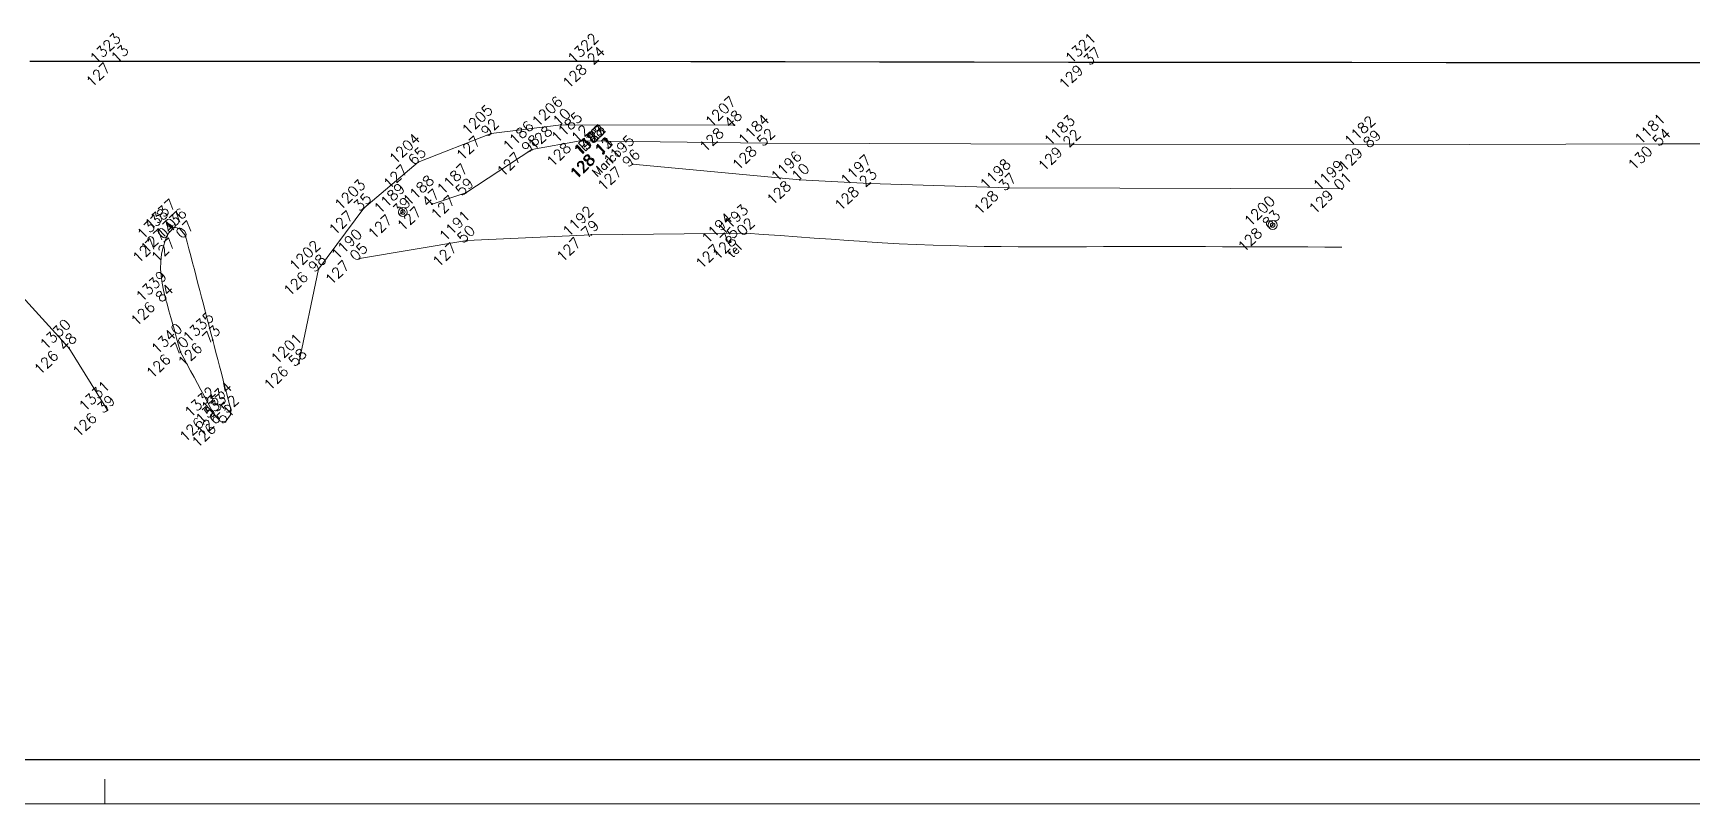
# Model space of a CAD drawing. Header units: millimetres. Extents: x -16 to 1007, y 828 to 1356.
# Drawn here: x 33.2 to 127.6, y 828 to 871.8 of the extents above; entities that cross this region are included whole.
import ezdxf
from ezdxf.enums import TextEntityAlignment as Align

# ---------------------------------------------------------------- set-up
doc = ezdxf.new("R2010")
doc.units = ezdxf.units.MM
doc.header["$LTSCALE"] = 4
doc.linetypes.add('CONTINUOUS1', pattern=[0, 0, 0])
doc.linetypes.add('DGN4', pattern=[16.364154, 8.182077, -4.091038, 0, -4.091038])
for name, color, linetype, lineweight in [('10', 7, 'CONTINUOUS1', 0), ('12', 7, 'CONTINUOUS1', 0), ('13', 7, 'CONTINUOUS1', 0), ('17', 7, 'CONTINUOUS1', 0), ('4', 7, 'CONTINUOUS1', 0), ('57', 7, 'CONTINUOUS1', 0), ('Level 17', 7, 'Continuous', 0), ('Level 22', 7, 'Continuous', 0)]:
    doc.layers.add(name, color=color, linetype=linetype, lineweight=lineweight)
for name, color, linetype, lineweight, true_color in [('51', 1, 'CONTINUOUS1', 0, 0xff0000), ('53', 3, 'CONTINUOUS1', 0, 0x00ff00), ('55', 5, 'CONTINUOUS1', 0, 0x0000ff), ('56', 6, 'CONTINUOUS1', 0, 0xff00ff), ('9', 1, 'CONTINUOUS1', 0, 0xff0000)]:
    doc.layers.add(name, color=color, linetype=linetype, lineweight=lineweight, true_color=true_color)
doc.styles.get("Standard").update_dxf_attribs({"font": 'txt_____.ttf'})

msp = doc.modelspace()

# ---------------------------------------------------------------- linework, layer by layer
at = {"layer": '10', "linetype": 'DGN4', "lineweight": 30}
msp.add_lwpolyline([(33, 870.253), (38.117, 870.246), (38.374, 870.246), (43.747, 870.242), (49.121, 870.242), (54.495, 870.243), (59.869, 870.244), (65.242, 870.242), (65.299, 870.241), (70.616, 870.234), (75.99, 870.224), (81.363, 870.212), (86.737, 870.201), (92.111, 870.193), (93.543, 870.191), (97.484, 870.188), (102.858, 870.184), (108.232, 870.181), (113.605, 870.179), (118.979, 870.176), (124.353, 870.174), (129.726, 870.17)], dxfattribs=at)
at = {"layer": '10', "linetype": 'Continuous', "lineweight": 0}
for points in [[(48.314, 853.058), (49.432, 858.417), (52.007, 861.89), (55.11, 864.508), (59.251, 866.134), (63.23, 866.619), (73.093, 866.61)], [(15.427, 865.648), (19.448, 865.354), (23.281, 864.335), (26.732, 862.261), (29.878, 859.788), (35.228, 853.942), (37.414, 850.395)], [(67.292, 864.391), (76.818, 863.491), (80.783, 863.28), (88.714, 863.04), (107.672, 862.979)], [(41.576, 853.698), (41.467, 854.089), (41.357, 854.48), (41.247, 854.871), (41.138, 855.262), (41.028, 855.653), (40.918, 856.043), (40.809, 856.434), (40.731, 856.711), (40.7, 856.825), (40.602, 857.222), (40.524, 857.624), (40.47, 858.03), (40.445, 858.439), (40.453, 858.85), (40.498, 859.26), (40.586, 859.67), (40.721, 860.077), (40.799, 860.262), (40.918, 860.482), (41.197, 860.777), (41.25, 860.798), (41.541, 860.706), (41.844, 860.348), (41.863, 860.294), (41.952, 859.955), (42.055, 859.562), (42.158, 859.169), (42.261, 858.777), (42.364, 858.384), (42.467, 857.991), (42.569, 857.599), (42.672, 857.206), (42.774, 856.813), (42.876, 856.42), (42.979, 856.028), (43.081, 855.635), (43.184, 855.242), (43.286, 854.849), (43.389, 854.456), (43.41, 854.373), (43.491, 854.064), (43.594, 853.671), (43.696, 853.278), (43.799, 852.885), (43.901, 852.492), (44.004, 852.1), (44.106, 851.707), (44.209, 851.314), (44.311, 850.921), (44.413, 850.528), (44.447, 850.398), (44.422, 850.132), (44.175, 849.774), (44.127, 849.725), (43.825, 849.755), (43.501, 850.12), (43.499, 850.123), (43.307, 850.481), (43.115, 850.838), (42.922, 851.196), (42.73, 851.553), (42.538, 851.911), (42.345, 852.268), (42.153, 852.626), (41.961, 852.983), (41.769, 853.341), (41.576, 853.698), (41.576, 853.698), (41.576, 853.698)], [(51.757, 859.023), (57.87, 860.034), (64.959, 860.363), (73.776, 860.453)]]:
    msp.add_lwpolyline(points, dxfattribs=at)
at = {"layer": '10', "linetype": 'Continuous', "lineweight": 13}
msp.add_lwpolyline([(199.282, 865.558), (174.587, 865.506), (150.243, 865.543), (125.898, 865.546), (109.457, 865.494), (92.364, 865.526), (74.965, 865.583), (64.326, 865.704), (61.563, 865.211), (57.816, 862.762), (55.889, 862.118)], dxfattribs=at)
at = {"layer": '12', "linetype": 'Continuous', "lineweight": 0}
msp.add_lwpolyline([(72.845, 859.943, 1), (72.899, 859.995, 1), (72.845, 859.943, 1)], format="xyb", dxfattribs=at)
at = {"layer": '13', "linetype": 'Continuous', "lineweight": 0}
for points in [[(38.099, 870.229, 1), (38.135, 870.263, 1), (38.099, 870.229, 1)], [(65.281, 870.224, 1), (65.317, 870.259, 1), (65.281, 870.224, 1)], [(93.525, 870.174, 1), (93.561, 870.208, 1), (93.525, 870.174, 1)], [(63.212, 866.601, 1), (63.248, 866.636, 1), (63.212, 866.601, 1)], [(73.075, 866.593, 1), (73.111, 866.628, 1), (73.075, 866.593, 1)], [(59.233, 866.116, 1), (59.269, 866.151, 1), (59.233, 866.116, 1)], [(64.308, 865.687, 1), (64.344, 865.722, 1), (64.308, 865.687, 1)], [(74.947, 865.566, 1), (74.983, 865.6, 1), (74.947, 865.566, 1)], [(125.88, 865.528, 1), (125.916, 865.563, 1), (125.88, 865.528, 1)], [(61.545, 865.194, 1), (61.581, 865.228, 1), (61.545, 865.194, 1)], [(65.617, 864.982, 1), (65.653, 865.016, 1), (65.617, 864.982, 1)], [(65.629, 864.993, 1), (65.665, 865.027, 1), (65.629, 864.993, 1)], [(65.633, 864.993, 1), (65.669, 865.028, 1), (65.633, 864.993, 1)], [(65.648, 864.975, 1), (65.684, 865.01, 1), (65.648, 864.975, 1)], [(92.346, 865.508, 1), (92.382, 865.543, 1), (92.346, 865.508, 1)], [(109.439, 865.477, 1), (109.475, 865.512, 1), (109.439, 865.477, 1)], [(55.092, 864.491, 1), (55.128, 864.525, 1), (55.092, 864.491, 1)], [(67.274, 864.373, 1), (67.31, 864.408, 1), (67.274, 864.373, 1)], [(57.798, 862.744, 1), (57.833, 862.779, 1), (57.798, 862.744, 1)], [(76.8, 863.473, 1), (76.836, 863.508, 1), (76.8, 863.473, 1)], [(80.765, 863.263, 1), (80.801, 863.297, 1), (80.765, 863.263, 1)], [(88.696, 863.023, 1), (88.732, 863.058, 1), (88.696, 863.023, 1)], [(107.654, 862.961, 1), (107.69, 862.996, 1), (107.654, 862.961, 1)], [(51.989, 861.873, 1), (52.025, 861.907, 1), (51.989, 861.873, 1)], [(55.871, 862.1, 1), (55.907, 862.135, 1), (55.871, 862.1, 1)], [(54.216, 861.647, 1), (54.252, 861.682, 1), (54.216, 861.647, 1)], [(103.712, 860.906, 1), (103.748, 860.941, 1), (103.712, 860.906, 1)], [(40.781, 860.244, 1), (40.817, 860.279, 1), (40.781, 860.244, 1)], [(41.232, 860.781, 1), (41.268, 860.815, 1), (41.232, 860.781, 1)], [(41.845, 860.276, 1), (41.881, 860.311, 1), (41.845, 860.276, 1)], [(57.852, 860.016, 1), (57.888, 860.051, 1), (57.852, 860.016, 1)], [(64.941, 860.345, 1), (64.977, 860.38, 1), (64.941, 860.345, 1)], [(72.854, 859.952, 1), (72.89, 859.987, 1), (72.854, 859.952, 1)], [(73.758, 860.436, 1), (73.794, 860.471, 1), (73.758, 860.436, 1)], [(51.739, 859.006, 1), (51.775, 859.041, 1), (51.739, 859.006, 1)], [(49.414, 858.4, 1), (49.45, 858.434, 1), (49.414, 858.4, 1)], [(40.713, 856.693, 1), (40.749, 856.728, 1), (40.713, 856.693, 1)], [(43.392, 854.356, 1), (43.428, 854.39, 1), (43.392, 854.356, 1)], [(35.21, 853.924, 1), (35.246, 853.959, 1), (35.21, 853.924, 1)], [(41.558, 853.681, 1), (41.594, 853.716, 1), (41.558, 853.681, 1)], [(48.296, 853.04, 1), (48.332, 853.075, 1), (48.296, 853.04, 1)], [(37.396, 850.377, 1), (37.432, 850.412, 1), (37.396, 850.377, 1)], [(43.483, 850.102, 1), (43.519, 850.137, 1), (43.483, 850.102, 1)], [(44.109, 849.708, 1), (44.145, 849.743, 1), (44.109, 849.708, 1)], [(44.429, 850.381, 1), (44.465, 850.415, 1), (44.429, 850.381, 1)]]:
    msp.add_lwpolyline(points, format="xyb", dxfattribs=at)
at = {"layer": '17', "linetype": 'Continuous', "lineweight": 0}
msp.add_lwpolyline([(65.608, 864.973, 1), (65.662, 865.025, 1), (65.608, 864.973, 1)], format="xyb", dxfattribs=at)
at = {"layer": '4', "linetype": 'Continuous', "lineweight": 0}
msp.add_lwpolyline([(73.776, 860.453), (74.743, 860.386), (75.709, 860.318), (76.675, 860.25), (77.642, 860.183), (78.608, 860.115), (79.574, 860.047), (80.541, 859.98), (80.645, 859.972), (81.507, 859.916), (82.474, 859.862), (83.441, 859.817), (84.409, 859.78), (85.377, 859.75), (86.346, 859.727), (87.314, 859.71), (88.283, 859.698), (89.252, 859.691), (90.221, 859.687), (91.19, 859.686), (92.16, 859.688), (93.129, 859.69), (94.098, 859.694), (95.068, 859.697), (96.037, 859.7), (97.006, 859.701), (97.975, 859.7), (98.16, 859.7), (98.943, 859.697), (99.912, 859.694), (100.881, 859.691), (101.849, 859.688), (102.818, 859.684), (103.787, 859.681), (104.755, 859.678), (105.724, 859.675), (106.693, 859.672), (107.662, 859.669), (107.662, 859.669), (107.662, 859.669)], dxfattribs=at)
at = {"layer": '51', "linetype": 'Continuous', "lineweight": 0}
msp.add_lwpolyline([(65.617, 864.982, 1), (65.653, 865.016, 1), (65.617, 864.982, 1)], format="xyb", dxfattribs=at)
at = {"layer": '53', "linetype": 'Continuous', "lineweight": 0}
msp.add_lwpolyline([(65.606, 864.967, 1), (65.696, 865.054, 1), (65.606, 864.967, 1)], format="xyb", dxfattribs=at)
at = {"layer": '55', "linetype": 'Continuous', "lineweight": 0}
for points in [[(64.308, 865.687, 1), (64.344, 865.722, 1), (64.308, 865.687, 1)], [(74.947, 865.566, 1), (74.983, 865.6, 1), (74.947, 865.566, 1)], [(125.88, 865.528, 1), (125.916, 865.563, 1), (125.88, 865.528, 1)], [(61.545, 865.194, 1), (61.581, 865.228, 1), (61.545, 865.194, 1)], [(65.629, 864.993, 1), (65.665, 865.027, 1), (65.629, 864.993, 1)], [(65.633, 864.993, 1), (65.669, 865.028, 1), (65.633, 864.993, 1)], [(92.346, 865.508, 1), (92.382, 865.543, 1), (92.346, 865.508, 1)], [(109.439, 865.477, 1), (109.475, 865.512, 1), (109.439, 865.477, 1)], [(67.274, 864.373, 1), (67.31, 864.408, 1), (67.274, 864.373, 1)], [(57.798, 862.744, 1), (57.833, 862.779, 1), (57.798, 862.744, 1)], [(76.8, 863.473, 1), (76.836, 863.508, 1), (76.8, 863.473, 1)], [(80.765, 863.263, 1), (80.801, 863.297, 1), (80.765, 863.263, 1)], [(88.696, 863.023, 1), (88.732, 863.058, 1), (88.696, 863.023, 1)], [(107.654, 862.961, 1), (107.69, 862.996, 1), (107.654, 862.961, 1)], [(55.871, 862.1, 1), (55.907, 862.135, 1), (55.871, 862.1, 1)], [(54.216, 861.647, 1), (54.252, 861.682, 1), (54.216, 861.647, 1)], [(103.712, 860.906, 1), (103.748, 860.941, 1), (103.712, 860.906, 1)], [(57.852, 860.016, 1), (57.888, 860.051, 1), (57.852, 860.016, 1)], [(64.941, 860.345, 1), (64.977, 860.38, 1), (64.941, 860.345, 1)], [(72.854, 859.952, 1), (72.89, 859.987, 1), (72.854, 859.952, 1)], [(73.758, 860.436, 1), (73.794, 860.471, 1), (73.758, 860.436, 1)], [(51.739, 859.006, 1), (51.775, 859.041, 1), (51.739, 859.006, 1)]]:
    msp.add_lwpolyline(points, format="xyb", dxfattribs=at)
at = {"layer": '56', "linetype": 'Continuous', "lineweight": 0}
for points in [[(63.212, 866.601, 1), (63.248, 866.636, 1), (63.212, 866.601, 1)], [(73.075, 866.593, 1), (73.111, 866.628, 1), (73.075, 866.593, 1)], [(59.233, 866.116, 1), (59.269, 866.151, 1), (59.233, 866.116, 1)], [(55.092, 864.491, 1), (55.128, 864.525, 1), (55.092, 864.491, 1)], [(51.989, 861.873, 1), (52.025, 861.907, 1), (51.989, 861.873, 1)], [(49.414, 858.4, 1), (49.45, 858.434, 1), (49.414, 858.4, 1)], [(48.296, 853.04, 1), (48.332, 853.075, 1), (48.296, 853.04, 1)]]:
    msp.add_lwpolyline(points, format="xyb", dxfattribs=at)
at = {"layer": '57', "linetype": 'Continuous', "lineweight": 0}
for points in [[(38.099, 870.229, 1), (38.135, 870.263, 1), (38.099, 870.229, 1)], [(65.281, 870.224, 1), (65.317, 870.259, 1), (65.281, 870.224, 1)], [(93.525, 870.174, 1), (93.561, 870.208, 1), (93.525, 870.174, 1)], [(65.648, 864.975, 1), (65.684, 865.01, 1), (65.648, 864.975, 1)], [(40.781, 860.244, 1), (40.817, 860.279, 1), (40.781, 860.244, 1)], [(41.232, 860.781, 1), (41.268, 860.815, 1), (41.232, 860.781, 1)], [(41.845, 860.276, 1), (41.881, 860.311, 1), (41.845, 860.276, 1)], [(40.713, 856.693, 1), (40.749, 856.728, 1), (40.713, 856.693, 1)], [(43.392, 854.356, 1), (43.428, 854.39, 1), (43.392, 854.356, 1)], [(35.21, 853.924, 1), (35.246, 853.959, 1), (35.21, 853.924, 1)], [(41.558, 853.681, 1), (41.594, 853.716, 1), (41.558, 853.681, 1)], [(37.396, 850.377, 1), (37.432, 850.412, 1), (37.396, 850.377, 1)], [(43.483, 850.102, 1), (43.519, 850.137, 1), (43.483, 850.102, 1)], [(44.109, 849.708, 1), (44.145, 849.743, 1), (44.109, 849.708, 1)], [(44.429, 850.381, 1), (44.465, 850.415, 1), (44.429, 850.381, 1)]]:
    msp.add_lwpolyline(points, format="xyb", dxfattribs=at)
at = {"layer": '9', "linetype": 'Continuous', "lineweight": 0}
for centre, radius in [((54.234, 861.664), 0.25), ((54.234, 861.664), 0.125), ((103.73, 860.923), 0.25), ((103.73, 860.923), 0.125)]:
    msp.add_circle(centre, radius, dxfattribs=at)
at = {"layer": 'Level 17', "color": 7, "linetype": 'Continuous', "lineweight": 0}
msp.add_line((37.262, 827.992), (37.262, 829.399), dxfattribs=at)
msp.add_lwpolyline([(499.762, 827.992), (-16.204, 827.992)], dxfattribs=at)
at = {"layer": 'Level 22', "color": 7, "linetype": 'Continuous', "lineweight": 30}
msp.add_lwpolyline([(497.262, 830.492), (-6.073, 830.492)], dxfattribs=at)

# ---------------------------------------------------------------- texts
at = {"layer": '12', "linetype": 'Continuous', "lineweight": 0}
msp.add_text('tel', height=0.5, rotation=44, dxfattribs=at).set_placement((73.265, 859.305), align=Align.CENTER)
at = {"layer": '13', "linetype": 'Continuous', "lineweight": 0}
for s, p in [('127 13 ', (37.764, 869.905)), ('128 24 ', (64.874, 869.831)), ('129 37 ', (93.118, 869.78)), ('128 10 ', (62.913, 866.312)), ('127 92 ', (58.826, 865.723)), ('128 12 ', (63.973, 865.363)), ('128 48 ', (72.668, 866.2)), ('127 98 ', (61.137, 864.8)), ('128 12 ', (65.297, 864.669)), ('128 13 ', (65.312, 864.651)), ('128 11 ', (65.332, 864.706)), ('128 11 ', (65.344, 864.717)), ('128 52 ', (74.54, 865.172)), ('129 22 ', (91.938, 865.115)), ('129 89 ', (109.031, 865.084)), ('130 54 ', (125.509, 865.17)), ('127 65 ', (54.684, 864.097)), ('127 96 ', (66.867, 863.98)), ('128 10 ', (76.5, 863.184)), ('128 23 ', (80.357, 862.869)), ('128 37 ', (88.289, 862.63)), ('129 01 ', (107.355, 862.672)), ('127 47 ', (55.463, 861.707)), ('127 59 ', (57.39, 862.351)), ('127 35 ', (51.582, 861.479)), ('127 39 ', (53.808, 861.253)), ('127 04 ', (40.41, 859.886)), ('127 07 ', (40.861, 860.422)), ('127 07 ', (41.473, 859.918)), ('127 50 ', (57.481, 859.658)), ('127 79 ', (64.533, 859.952)), ('128 02 ', (73.387, 860.077)), ('128 83 ', (103.305, 860.513)), ('127 75 ', (72.447, 859.558)), ('126 98 ', (49.006, 858.006)), ('127 05 ', (51.368, 858.647)), ('126 84 ', (40.306, 856.3)), ('126 73 ', (42.985, 853.962)), ('126 48 ', (34.803, 853.531)), ('126 70 ', (41.187, 853.322)), ('126 58 ', (47.888, 852.647)), ('126 39 ', (36.989, 849.984)), ('126 53 ', (43.076, 849.709)), ('126 51 ', (43.774, 849.384)), ('126 52 ', (44.022, 849.987))]:
    msp.add_text(s, height=0.6, rotation=44, dxfattribs=at).set_placement(p, align=Align.CENTER)
at = {"layer": '17', "linetype": 'Continuous', "lineweight": 0}
msp.add_text('Marco', height=0.5, rotation=44, dxfattribs=at).set_placement((66.003, 864.312), align=Align.CENTER)
at = {"layer": '51', "linetype": 'Continuous', "lineweight": 0}
msp.add_text('1448', height=0.6, rotation=44, dxfattribs=at).set_placement((65.019, 865.516), align=Align.CENTER)
at = {"layer": '53', "linetype": 'Continuous', "lineweight": 0}
msp.add_text('E15', height=0.6, rotation=44, dxfattribs=at).set_placement((65.119, 865.609), align=Align.CENTER)
at = {"layer": '55', "linetype": 'Continuous', "lineweight": 0}
for s, p in [('1186', (60.997, 865.777)), ('1185', (63.761, 866.27)), ('1123', (65.081, 865.576)), ('1122', (65.085, 865.576)), ('1184', (74.399, 866.149)), ('1183', (91.798, 866.092)), ('1182', (108.891, 866.06)), ('1181', (125.404, 866.181)), ('1195', (66.727, 864.956)), ('1196', (76.252, 864.057)), ('1197', (80.217, 863.846)), ('1198', (88.148, 863.606)), ('1188', (55.323, 862.683)), ('1187', (57.25, 863.327)), ('1199', (107.107, 863.545)), ('1189', (53.668, 862.23)), ('1192', (64.393, 860.929)), ('1193', (73.21, 861.019)), ('1200', (103.187, 861.511)), ('1191', (57.376, 860.669)), ('1194', (72.306, 860.535)), ('1190', (51.227, 859.624))]:
    msp.add_text(s, height=0.6, rotation=44, dxfattribs=at).set_placement(p, align=Align.CENTER)
at = {"layer": '56', "linetype": 'Continuous', "lineweight": 0}
for s, p in [('1205', (58.671, 866.686)), ('1206', (62.651, 867.171)), ('1207', (72.514, 867.163)), ('1204', (54.53, 865.06)), ('1203', (51.427, 862.442)), ('1202', (48.852, 858.969)), ('1201', (47.806, 853.679))]:
    msp.add_text(s, height=0.6, rotation=44, dxfattribs=at).set_placement(p, align=Align.CENTER)
at = {"layer": '57', "linetype": 'Continuous', "lineweight": 0}
for s, p in [('1323', (37.501, 870.763)), ('1322', (64.683, 870.759)), ('1321', (92.999, 870.778)), ('1387', (65.05, 865.51)), ('1338', (40.183, 860.779)), ('1337', (40.635, 861.316)), ('1336', (41.247, 860.811)), ('1339', (40.115, 857.228)), ('1330', (34.648, 854.494)), ('1340', (40.997, 854.251)), ('1335', (42.795, 854.891)), ('1331', (36.87, 850.982)), ('1332', (42.885, 850.637)), ('1334', (43.832, 850.915)), ('1333', (43.512, 850.243))]:
    msp.add_text(s, height=0.6, rotation=44, dxfattribs=at).set_placement(p, align=Align.CENTER)

doc.saveas('drawing.dxf')
